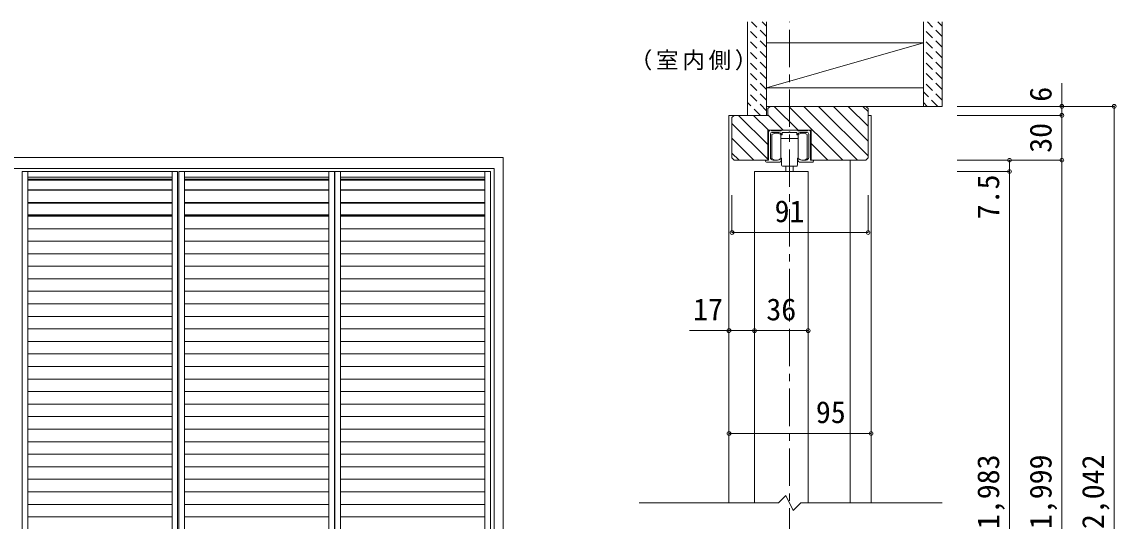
# Model space of a CAD drawing. Units: millimetres on the paper, with parts at other scales. Extents: x -197 to 281, y -138 to 137.
# Drawn here: x -71 to 75.2, y -49.5 to 17.2 of the extents above; entities that cross this region are included whole.
import ezdxf
from ezdxf.enums import TextEntityAlignment as Align

# ---------------------------------------------------------------- set-up
doc = ezdxf.new("R2010")
doc.units = ezdxf.units.MM
doc.header["$PDMODE"] = 32
doc.header["$PDSIZE"] = 0.5
doc.linetypes.add('CHAIN1', pattern=[8, 5, -1, 1, -1])
doc.linetypes.add('DASHED1', pattern=[1.8, 1.2, -0.6])
for name, color, linetype, lineweight in [('0-0_補助線', 7, 'Continuous', 9), ('0-1_通り芯', 4, 'CHAIN1', 9), ('0-3_仕上げ', 2, 'Continuous', 9), ('0-4_枠', 3, 'Continuous', 9), ('0-6_扉', 2, 'Continuous', 9), ('0-A_文字', 7, 'Continuous', 9), ('0-B_寸法', 7, 'Continuous', 9), ('0-C_ハッチ', 4, 'DASHED1', 9), ('4-4_枠', 7, 'Continuous', 9)]:
    doc.layers.add(name, color=color, linetype=linetype, lineweight=lineweight)
doc.styles.add('ＭＳ ゴシック', font='')
doc.styles.get('ＭＳ ゴシック').set_extended_font_data('MS Gothic')

# ---------------------------------------------------------------- blocks, each defined once
blk = doc.blocks.new('04')
at = {"layer": '0-0_補助線', "lineweight": 18}
for p, q in [((-2.785, 2.066), (-2.785, -1.734)), ((-2.585, 2.266), (-2.385, 2.266)), ((-2.545, 1.766), (-2.545, -1.353)), ((-2.385, 2.266), (-2.385, 2.246)), ((-2.345, 1.966), (-1.405, 1.966)), ((-1.085, 2.266), (1.115, 2.266)), ((-1.015, 1.646), (-1.039, 1.646)), ((-1.021, 1.646), (-1.015, 1.646)), ((-0.975, 1.966), (-0.085, 1.966)), ((-0.975, 1.686), (-0.975, 1.966)), ((-0.085, 1.966), (0.015, 2.066)), ((1.068, 1.646), (1.045, 1.646)), ((1.605, 1.966), (1.435, 1.966)), ((1.605, 1.966), (2.375, 1.966)), ((2.575, 1.766), (2.575, -1.353)), ((2.815, 2.066), (2.815, -1.734)), ((-3.185, -1.874), (-3.185, -1.794)), ((-2.785, -1.734), (-3.125, -1.734)), ((-1.305, -1.974), (-3.085, -1.974)), ((-2.185, -1.713), (-1.745, -1.713)), ((-1.105, -1.637), (-1.105, -1.774)), ((-0.484, -2.513), (-0.484, -2.543)), ((-0.484, -2.543), (-0.484, -3.234)), ((0.516, -2.513), (0.516, -2.543)), ((0.516, -2.543), (0.516, -3.234)), ((1.135, -1.637), (1.135, -1.774)), ((3.115, -1.974), (1.335, -1.974)), ((1.775, -1.713), (2.215, -1.713)), ((2.815, -1.734), (3.155, -1.734)), ((3.215, -1.794), (3.215, -1.874))]:
    blk.add_line(p, q, dxfattribs=at)
at = {"layer": '0-0_補助線'}
for p, q in [((-2.344, 1.687), (-2.344, 0.837)), ((-1.144, 1.287), (-1.144, 1.687)), ((1.176, 1.687), (1.176, 1.287)), ((2.376, 0.837), (2.376, 1.687)), ((-2.344, 1.047), (-2.344, -0.073)), ((-2.344, 0.647), (-2.344, 0.837)), ((-2.344, -0.473), (-2.344, 0.647)), ((-1.145, 1.19), (-1.045, 1.19)), ((-1.144, 1.287), (-1.144, 0.837)), ((-1.144, 0.837), (-1.144, 0.647)), ((-1.144, 0.647), (-1.144, -0.473)), ((-0.945, 1.19), (-1.045, 1.19)), ((-0.945, 1.19), (-1.045, 1.19)), ((0.015, 1.19), (-0.945, 1.19)), ((0.015, 1.19), (-0.945, 1.19)), ((0.015, 1.19), (0.975, 1.19)), ((0.015, 1.19), (0.975, 1.19)), ((0.975, 1.19), (1.075, 1.19)), ((0.975, 1.19), (1.075, 1.19)), ((1.175, 1.19), (1.075, 1.19)), ((1.176, 0.837), (1.176, 1.287)), ((1.176, 0.647), (1.176, 0.837)), ((1.176, -0.473), (1.176, 0.647)), ((2.376, 0.837), (2.376, 0.647)), ((2.376, 0.647), (2.376, -0.473)), ((-2.344, -0.663), (-2.344, -0.473)), ((-2.344, -0.663), (-2.344, -1.513)), ((-1.045, -1.45), (-1.145, -1.45)), ((-1.144, -0.473), (-1.144, -0.663)), ((-1.144, -1.113), (-1.144, -0.663)), ((-1.144, -1.513), (-1.144, -1.113)), ((-1.045, -1.71), (-1.045, -1.45)), ((-1.045, -1.45), (-1.045, -1.71)), ((1.075, -1.45), (1.175, -1.45)), ((1.075, -1.71), (1.075, -1.45)), ((1.075, -1.45), (1.075, -1.71)), ((1.176, -0.663), (1.176, -0.473)), ((1.176, -0.663), (1.176, -1.113)), ((1.176, -1.113), (1.176, -1.513)), ((2.376, -0.473), (2.376, -0.663)), ((2.376, -1.513), (2.376, -0.663)), ((-1.045, -2.41), (-1.045, -1.71)), ((-0.945, -2.51), (-0.585, -2.51)), ((-0.585, -2.51), (0.015, -2.51)), ((-0.485, -2.51), (0.015, -2.51)), ((0.515, -2.51), (0.015, -2.51)), ((0.615, -2.51), (0.015, -2.51)), ((0.975, -2.51), (0.615, -2.51)), ((1.075, -2.41), (1.075, -1.71))]:
    blk.add_line(p, q, dxfattribs=at)
at = {"layer": '0-0_補助線', "lineweight": 18}
for points in [[(-2.325, 2.186), (-1.085, 2.186), (-1.085, 2.266)], [(0.015, 2.066), (0.115, 1.966), (1.005, 1.966), (1.005, 1.686)], [(1.115, 2.266), (1.115, 2.186), (2.355, 2.186)], [(2.415, 2.246), (2.415, 2.266), (2.615, 2.266)]]:
    blk.add_lwpolyline(points, dxfattribs=at)
for centre, radius, start, end in [((-2.585, 2.066), 0.2, 90, 180), ((-2.345, 1.766), 0.2, 90, 180), ((-2.325, 2.246), 0.06, 180, 270), ((-1.405, 1.616), 0.35, 7.76643, 90), ((-1.039, 1.666), 0.02, 187.76643, 270), ((-1.015, 1.686), 0.04, 270, 0), ((1.045, 1.686), 0.04, 180, 270), ((1.068, 1.666), 0.02, 270, 352.23357), ((1.435, 1.616), 0.35, 90, 172.23357), ((2.355, 2.246), 0.06, 270, 0), ((2.375, 1.766), 0.2, 0, 90), ((2.615, 2.066), 0.2, 0, 90), ((-2.185, -1.353), 0.36, 180, 270), ((2.215, -1.353), 0.36, 270, 0), ((-3.125, -1.794), 0.06, 90, 180), ((-3.085, -1.874), 0.1, 180, 270), ((-1.745, -0.713), 1, 270, 301.23293), ((-1.305, -1.774), 0.2, 270, 0), ((-1.185, -1.637), 0.08, 0, 121.23293), ((1.215, -1.637), 0.08, 58.76707, 180), ((1.335, -1.774), 0.2, 180, 270), ((1.775, -0.713), 1, 238.76707, 270), ((3.115, -1.874), 0.1, 270, 0), ((3.155, -1.794), 0.06, 0, 90)]:
    blk.add_arc(centre, radius, start, end, dxfattribs=at)
at = {"layer": '0-0_補助線'}
for centre, radius, start, end in [((-1.744, 0.887), 1, 53.1301, 126.8699), ((1.776, 0.887), 1, 53.1301, 126.8699), ((-1.744, -0.713), 1, 233.1301, 306.8699), ((-0.945, -2.41), 0.1, 180, 270), ((0.975, -2.41), 0.1, 270, 0), ((1.776, -0.713), 1, 233.1301, 306.8699)]:
    blk.add_arc(centre, radius, start, end, dxfattribs=at)

msp = doc.modelspace()

# ---------------------------------------------------------------- linework, layer by layer
at = {"layer": '0-1_通り芯'}
msp.add_line((31.597, -108.794), (31.597, 17.25), dxfattribs=at)
at = {"layer": '0-3_仕上げ'}
for p, q in [((25.997, 4.75), (25.997, 17.25)), ((28.497, 4.75), (28.497, 17.25)), ((49.497, 5.95), (49.497, 17.25)), ((51.997, 5.95), (51.997, 17.25)), ((28.497, 14.45), (49.497, 14.45)), ((28.497, 8.45), (49.497, 8.45)), ((28.497, 5.95), (51.997, 5.95))]:
    msp.add_line(p, q, dxfattribs=at)
at = {"layer": '0-3_仕上げ', "color": 7}
msp.add_line((49.497, 14.45), (28.497, 8.45), dxfattribs=at)
at = {"layer": '0-4_枠'}
for p, q in [((28.997, 5.95), (28.697, 5.65)), ((24.197, 4.75), (23.897, 4.45)), ((28.697, 2.75), (34.497, 2.75)), ((34.497, 2.75), (34.497, -1.25)), ((34.497, -1.25), (41.797, -1.25)), ((41.797, -1.25), (42.097, -0.95))]:
    msp.add_line(p, q, dxfattribs=at)
at = {"layer": '0-4_枠', "color": 4}
for p, q in [((23.497, -47.077), (23.497, 4.75)), ((24.197, 4.75), (23.497, 4.75)), ((42.097, 4.75), (42.497, 4.75)), ((42.497, -47.077), (42.497, 4.75)), ((39.697, -47.077), (39.697, -1.25))]:
    msp.add_line(p, q, dxfattribs=at)
at = {"layer": '0-4_枠'}
for points in [[(42.097, -0.95), (42.097, 5.65), (41.797, 5.95), (28.997, 5.95)], [(23.897, 4.45), (23.897, -0.95), (24.197, -1.25)], [(28.697, 5.65), (28.697, 4.75), (24.197, 4.75)], [(24.197, -1.25), (28.697, -1.25), (28.697, 2.75)]]:
    msp.add_lwpolyline(points, dxfattribs=at)
at = {"layer": '0-6_扉', "color": 6}
for p, q in [((26.897, -2.75), (34.097, -2.75)), ((26.897, -47.077), (26.897, -2.75)), ((34.097, -47.077), (34.097, -2.75))]:
    msp.add_line(p, q, dxfattribs=at)
at = {"layer": '0-6_扉'}
for p, q in [((30.097, -47.077), (11.497, -47.077)), ((51.997, -47.077), (33.097, -47.077))]:
    msp.add_line(p, q, dxfattribs=at)
msp.add_lwpolyline([(33.097, -47.077), (32.097, -48.077), (31.097, -46.077), (30.097, -47.077)], dxfattribs=at)
at = {"layer": '0-B_寸法', "color": 4}
for p, q in [((67.997, 9.038), (67.997, 4.75)), ((74.997, -105), (74.997, 5.95)), ((67.997, 4.75), (53.997, 4.75)), ((67.997, 4.75), (67.997, -1.25)), ((60.997, -1.25), (53.997, -1.25)), ((60.997, -1.25), (60.997, -2.75)), ((67.997, -1.25), (60.997, -1.25)), ((67.997, -1.25), (67.997, -103.6)), ((60.997, -2.75), (53.997, -2.75)), ((60.997, -2.75), (60.997, -101.9)), ((23.897, -10.913), (23.897, -5.913)), ((42.097, -10.913), (42.097, -5.913)), ((23.897, -10.913), (42.097, -10.913)), ((18.236, -24.038), (26.897, -24.038)), ((26.897, -24.038), (34.097, -24.038)), ((23.497, -37.78), (42.497, -37.78))]:
    msp.add_line(p, q, dxfattribs=at)
msp.add_lwpolyline([(74.997, 5.95), (67.997, 5.95), (53.997, 5.95)], dxfattribs=at)
at = {"layer": '0-B_寸法'}
for p in [(67.997, 5.95), (74.997, 5.95), (67.997, 4.75), (60.997, -1.25), (67.997, -1.25), (60.997, -2.75), (23.897, -10.913), (42.097, -10.913), (23.497, -24.038), (26.897, -24.038), (34.097, -24.038), (23.497, -37.78), (42.497, -37.78)]:
    msp.add_point(p, dxfattribs=at)
at = {"layer": '0-C_ハッチ'}
for p, q in [((28.497, 13.862), (25.997, 16.362)), ((28.497, 15.277), (26.524, 17.25)), ((28.497, 16.691), (27.938, 17.25)), ((51.997, 13.862), (49.497, 16.362)), ((51.997, 15.277), (50.024, 17.25)), ((51.997, 16.691), (51.438, 17.25)), ((28.497, 12.448), (25.997, 14.948)), ((51.997, 12.448), (49.497, 14.948)), ((28.497, 11.034), (25.997, 13.534)), ((51.997, 11.034), (49.497, 13.534)), ((28.497, 9.62), (25.997, 12.12)), ((51.997, 9.62), (49.497, 12.12)), ((28.497, 8.206), (25.997, 10.706)), ((51.997, 8.206), (49.497, 10.706)), ((28.497, 6.791), (25.997, 9.291)), ((51.997, 6.791), (49.497, 9.291)), ((28.497, 5.377), (25.997, 7.877)), ((51.424, 5.95), (49.497, 7.877)), ((27.71, 4.75), (25.997, 6.463)), ((50.01, 5.95), (49.497, 6.463))]:
    msp.add_line(p, q, dxfattribs=at)
at = {"layer": '0-C_ハッチ', "linetype": 'Continuous'}
for p, q in [((32.733, 2.75), (29.533, 5.95)), ((38.713, -1.25), (31.513, 5.95)), ((40.693, -1.25), (33.493, 5.95)), ((42.097, -0.674), (35.473, 5.95)), ((42.097, 1.306), (37.453, 5.95)), ((42.097, 3.285), (39.433, 5.95)), ((42.097, 5.265), (41.413, 5.95)), ((28.717, 0.826), (24.793, 4.75)), ((28.773, 2.75), (26.773, 4.75)), ((30.753, 2.75), (28.697, 4.806)), ((28.717, -1.154), (23.897, 3.666)), ((26.834, -1.25), (23.897, 1.686)), ((36.733, -1.25), (34.477, 1.006)), ((24.854, -1.25), (23.897, -0.293))]:
    msp.add_line(p, q, dxfattribs=at)
at = {"layer": '4-4_枠', "color": 3}
for p, q in [((-177.169, -0.875), (-6.669, -0.875)), ((-6.669, -102.325), (-6.669, -0.875)), ((-175.969, -2.375), (-7.869, -2.375)), ((-7.869, -102.325), (-7.869, -2.375))]:
    msp.add_line(p, q, dxfattribs=at)
at = {"layer": '4-4_枠'}
for p, q in [((-70.994, -101.9), (-70.994, -2.75)), ((-70.994, -2.75), (-50.194, -2.75)), ((-70.244, -2.75), (-70.244, -101.9)), ((-50.944, -2.75), (-50.944, -101.9)), ((-50.194, -2.75), (-50.194, -101.9)), ((-50.044, -2.75), (-50.044, -101.9)), ((-50.044, -2.75), (-29.244, -2.75)), ((-49.294, -2.75), (-49.294, -101.9)), ((-29.994, -2.75), (-29.994, -101.9)), ((-29.244, -101.9), (-29.244, -2.75)), ((-29.194, -101.9), (-29.194, -2.75)), ((-29.194, -2.75), (-8.394, -2.75)), ((-28.444, -2.75), (-28.444, -101.9)), ((-9.144, -2.75), (-9.144, -101.9)), ((-8.394, -2.75), (-8.394, -101.9)), ((-70.244, -3.5), (-50.944, -3.5)), ((-70.244, -3.792), (-50.944, -3.792)), ((-70.244, -3.864), (-50.944, -3.864)), ((-70.244, -3.933), (-50.944, -3.933)), ((-49.294, -3.5), (-29.994, -3.5)), ((-49.294, -3.792), (-29.994, -3.792)), ((-49.294, -3.864), (-29.994, -3.864)), ((-49.294, -3.933), (-29.994, -3.933)), ((-28.444, -3.5), (-9.144, -3.5)), ((-28.444, -3.792), (-9.144, -3.792)), ((-28.444, -3.864), (-9.144, -3.864)), ((-28.444, -3.933), (-9.144, -3.933)), ((-70.244, -5.207), (-50.944, -5.207)), ((-70.244, -5.239), (-50.944, -5.239)), ((-49.294, -5.207), (-29.994, -5.207)), ((-49.294, -5.239), (-29.994, -5.239)), ((-28.444, -5.207), (-9.144, -5.207)), ((-28.444, -5.239), (-9.144, -5.239)), ((-70.244, -6.882), (-50.944, -6.882)), ((-70.244, -6.914), (-50.944, -6.914)), ((-70.244, -7.007), (-50.944, -7.007)), ((-49.294, -6.882), (-29.994, -6.882)), ((-49.294, -6.914), (-29.994, -6.914)), ((-49.294, -7.007), (-29.994, -7.007)), ((-28.444, -6.882), (-9.144, -6.882)), ((-28.444, -6.914), (-9.144, -6.914)), ((-28.444, -7.007), (-9.144, -7.007)), ((-70.244, -8.557), (-50.944, -8.557)), ((-70.244, -8.589), (-50.944, -8.589)), ((-70.244, -8.728), (-50.944, -8.728)), ((-49.294, -8.557), (-29.994, -8.557)), ((-49.294, -8.589), (-29.994, -8.589)), ((-49.294, -8.728), (-29.994, -8.728)), ((-28.444, -8.557), (-9.144, -8.557)), ((-28.444, -8.589), (-9.144, -8.589)), ((-28.444, -8.728), (-9.144, -8.728)), ((-70.244, -10.404), (-50.944, -10.404)), ((-49.294, -10.404), (-29.994, -10.404)), ((-28.444, -10.404), (-9.144, -10.404)), ((-70.244, -12.079), (-50.944, -12.079)), ((-49.294, -12.079), (-29.994, -12.079)), ((-28.444, -12.079), (-9.144, -12.079)), ((-70.244, -13.755), (-50.944, -13.755)), ((-49.294, -13.755), (-29.994, -13.755)), ((-28.444, -13.755), (-9.144, -13.755)), ((-70.244, -15.43), (-50.944, -15.43)), ((-49.294, -15.43), (-29.994, -15.43)), ((-28.444, -15.43), (-9.144, -15.43)), ((-70.244, -17.106), (-50.944, -17.106)), ((-49.294, -17.106), (-29.994, -17.106)), ((-28.444, -17.106), (-9.144, -17.106)), ((-70.244, -18.781), (-50.944, -18.781)), ((-49.294, -18.781), (-29.994, -18.781)), ((-28.444, -18.781), (-9.144, -18.781)), ((-70.244, -20.457), (-50.944, -20.457)), ((-49.294, -20.457), (-29.994, -20.457)), ((-28.444, -20.457), (-9.144, -20.457)), ((-70.244, -22.132), (-50.944, -22.132)), ((-49.294, -22.132), (-29.994, -22.132)), ((-28.444, -22.132), (-9.144, -22.132)), ((-70.244, -23.807), (-50.944, -23.807)), ((-49.294, -23.807), (-29.994, -23.807)), ((-28.444, -23.807), (-9.144, -23.807)), ((-70.244, -25.483), (-50.944, -25.483)), ((-49.294, -25.483), (-29.994, -25.483)), ((-28.444, -25.483), (-9.144, -25.483)), ((-70.244, -27.158), (-50.944, -27.158)), ((-49.294, -27.158), (-29.994, -27.158)), ((-28.444, -27.158), (-9.144, -27.158)), ((-70.244, -28.834), (-50.944, -28.834)), ((-49.294, -28.834), (-29.994, -28.834)), ((-28.444, -28.834), (-9.144, -28.834)), ((-70.244, -30.509), (-50.944, -30.509)), ((-49.294, -30.509), (-29.994, -30.509)), ((-28.444, -30.509), (-9.144, -30.509)), ((-70.244, -32.185), (-50.944, -32.185)), ((-49.294, -32.185), (-29.994, -32.185)), ((-28.444, -32.185), (-9.144, -32.185)), ((-70.244, -33.86), (-50.944, -33.86)), ((-49.294, -33.86), (-29.994, -33.86)), ((-28.444, -33.86), (-9.144, -33.86)), ((-70.244, -35.536), (-50.944, -35.536)), ((-49.294, -35.536), (-29.994, -35.536)), ((-28.444, -35.536), (-9.144, -35.536)), ((-70.244, -37.211), (-50.944, -37.211)), ((-49.294, -37.211), (-29.994, -37.211)), ((-28.444, -37.211), (-9.144, -37.211)), ((-70.244, -38.886), (-50.944, -38.886)), ((-49.294, -38.886), (-29.994, -38.886)), ((-28.444, -38.886), (-9.144, -38.886)), ((-70.244, -40.562), (-50.944, -40.562)), ((-49.294, -40.562), (-29.994, -40.562)), ((-28.444, -40.562), (-9.144, -40.562)), ((-70.244, -42.237), (-50.944, -42.237)), ((-49.294, -42.237), (-29.994, -42.237)), ((-28.444, -42.237), (-9.144, -42.237)), ((-70.244, -43.913), (-50.944, -43.913)), ((-49.294, -43.913), (-29.994, -43.913)), ((-28.444, -43.913), (-9.144, -43.913)), ((-70.244, -45.588), (-50.944, -45.588)), ((-49.294, -45.588), (-29.994, -45.588)), ((-28.444, -45.588), (-9.144, -45.588)), ((-70.244, -47.264), (-50.944, -47.264)), ((-49.294, -47.264), (-29.994, -47.264)), ((-28.444, -47.264), (-9.144, -47.264)), ((-70.244, -48.939), (-50.944, -48.939)), ((-49.294, -48.939), (-29.994, -48.939)), ((-28.444, -48.939), (-9.144, -48.939))]:
    msp.add_line(p, q, dxfattribs=at)

# ---------------------------------------------------------------- block references
at = {"layer": '0-0_補助線'}
msp.add_blockref('04', (31.582, 0.484), dxfattribs=at)

# ---------------------------------------------------------------- texts
at = {"layer": '0-A_文字', "insert": (10.247, 10.75), "char_height": 2.199, "attachment_point": 7, "style": 'ＭＳ ゴシック'}
msp.add_mtext('\\T1.17;（室内側）', dxfattribs=at)
at = {"layer": '0-B_寸法', "style": 'ＭＳ ゴシック'}
for s, p in [('6', (67.497, 6.571)), ('30', (67.497, -0.25)), ('7.5', (60.497, -9.144)), ('ＤＨ＝1,983', (60.497, -62.577)), ('枠内＝1,999', (67.497, -62.577)), ('枠外＝2,042', (74.497, -62.577))]:
    msp.add_text(s, height=2.933, rotation=90, dxfattribs=at).set_placement(p, align=Align.BOTTOM_LEFT)
for s, p in [('91', (29.597, -10.413)), ('17', (18.709, -23.538)), ('36', (28.497, -23.538)), ('95', (35.115, -37.28))]:
    msp.add_text(s, height=2.933, dxfattribs=at).set_placement(p, align=Align.BOTTOM_LEFT)

doc.saveas('drawing.dxf')
